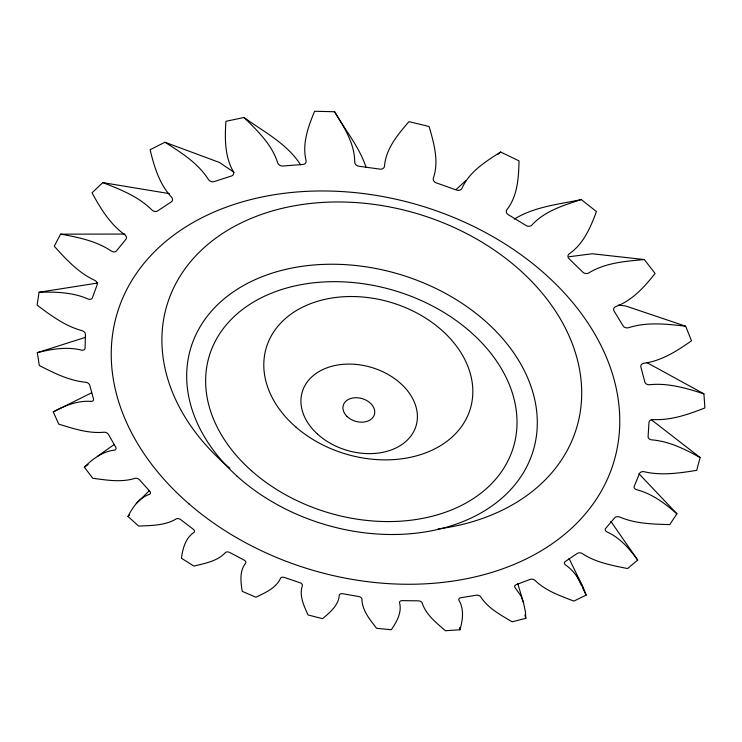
<?xml version="1.0" encoding="UTF-8"?>
<svg xmlns="http://www.w3.org/2000/svg" width="742" height="742" viewBox="0 0 742 742"><rect width="100%" height="100%" fill="white"/><g stroke="black" fill="none" stroke-linecap="round" stroke-linejoin="round"><path stroke-width="1.11" d="M97.462 283.064L39.085 292.246L37.1 305.11C50.846 315.461 65.194 326.137 82.056 330.672A3.831 2.671 27.6 0 1 85.432 334.494L85.08 348.081A3.793 2.634 27.2 0 1 81.592 350.113C66.984 346.486 51.662 349.037 37.313 352.663L39.317 365.537C53.962 372.92 69.127 380.767 85.71 382.232A3.701 2.514 26.1 0 1 89.773 385.348L93.446 398.751A3.664 2.476 25.7 0 1 90.997 401.376C77.66 400.439 64.767 405.624 53.266 411.893L58.739 424.127C73.356 428.616 88.548 433.718 104.038 432.215A3.58 2.384 24.4 0 1 108.517 434.562L115.696 447.12A3.543 2.356 24 0 1 114.314 450.153C102.535 451.526 92.527 459.001 84.384 467.172L92.759 478.284C106.635 480.083 121.28 482.634 134.933 478.367A3.478 2.272 22.7 0 1 139.589 479.907L149.68 491.13A3.45 2.254 22.2 0 1 149.374 494.376C139.208 497.836 132.577 507.24 127.986 516.46L138.671 526.078C151.285 525.466 165.002 525.651 176.151 518.927A3.395 2.198 20.9 0 1 180.77 519.669L193.18 529.167A3.376 2.18 20.4 0 1 193.885 532.478C185.426 538.052 182.727 548.774 181.419 558.234L193.894 566.081C204.885 563.382 217.397 561.249 225.429 552.577A3.348 2.143 19.1 0 1 229.816 552.54L243.96 560.006A3.33 2.143 18.6 0 1 245.611 563.234C239.286 571.062 240.723 582.099 242.217 591.355L255.953 597.227C265.135 592.747 276.107 588.165 280.541 578.268A3.32 2.124 17.3 0 1 284.548 577.489L299.842 582.711A3.32 2.124 16.8 0 1 302.365 585.707C298.924 595.613 304.034 605.991 308.023 614.942L322.529 618.68C329.838 612.577 338.575 605.398 339.307 595.205A3.32 2.124 15.5 0 1 342.785 593.739L358.646 596.512A3.33 2.133 15 0 1 361.948 599.174C362.04 610.462 370.072 619.718 376.537 628.279L391.322 629.745C396.599 621.981 402.127 612.438 399.558 602.736A3.358 2.152 13.7 0 1 402.35 600.64L418.182 600.834A3.367 2.17 13.2 0 1 422.161 603.023C425.973 614.821 436.426 622.835 445.404 630.737L459.947 629.791C462.702 620.331 464.325 609.247 458.983 600.361A3.413 2.217 11.9 0 1 460.967 597.718L476.141 595.232A3.432 2.235 11.4 0 1 480.668 596.828C488.06 608.31 500.692 614.97 512.11 621.787L525.846 618.355L525.419 611.835L523.49 602.56L517.777 583.759M651.615 419.944L700.142 457.573L696.701 470.335C679.449 473.136 661.474 475.789 644.214 471.727A3.896 2.764 4.9 0 0 639.511 473.563L634.262 486.158A3.858 2.718 5.3 0 0 636.673 489.72C652.07 493.671 665.11 503.54 676.917 513.789L669.748 524.585C652.914 524.149 635.402 523.741 619.691 517.026A3.766 2.597 6.3 0 0 614.645 517.879L605.75 528.295A3.729 2.551 6.7 0 0 606.947 531.893C619.895 537.709 629.587 548.746 637.703 560.08L627.584 568.548C612.029 565.423 595.733 562.455 582.266 553.578A3.636 2.449 7.9 0 0 577.165 553.513L565.404 561.416A3.599 2.412 8.4 0 0 565.441 564.847C575.811 571.952 581.941 583.583 586.161 595.112L573.881 601.085C560.21 595.835 545.602 590.817 534.945 580.337A3.524 2.328 9.6 0 0 530.038 579.446L516.2 584.659A3.497 2.3 10.1 0 0 515.161 587.757L520.921 595.9L523.49 602.56M124.851 234.064L60.584 234.157L54.259 246.186C65.992 259.357 78.522 272.787 94.753 280.355A3.97 2.857 28.9 0 1 97.165 284.733L92.398 297.728A3.933 2.81 28.6 0 1 87.973 298.961C72.679 292.237 55.52 291.801 39.085 292.246M456.191 189.442L465.967 180.51M127.986 516.46L129.6 514.846M136.25 503.558L149.318 490.731M169.343 193.625L102.795 182.615L92.036 192.855C100.513 208.344 110.048 224.214 124.693 234.63A4.1 3.051 29.7 0 1 125.871 239.351L116.54 250.833A4.062 2.996 29.5 0 1 111.383 251.084C96.358 240.983 78.151 237.236 60.584 234.157M498.04 154.355L500.609 152.008L519.038 160.875C518.639 177.551 517.666 195.999 506.907 209.634A4.369 3.645 9.8 0 0 508.391 214.726L525.92 225.447A4.359 3.617 8.5 0 0 531.995 224.993C544.73 210.96 563.79 205.265 581.264 199.57L596.42 211.544C590.688 227.256 583.49 244.007 569.253 253.82A4.331 3.515 5.8 0 0 569.105 258.791L582.795 272.128A4.313 3.478 5.1 0 0 588.833 272.926C605.342 262.742 625.45 261.258 644.316 259.552L655.075 273.455C644.473 286.885 632.277 300.529 615.795 306.557A4.257 3.348 3.8 0 0 614.088 311.056L623.076 325.812A4.239 3.293 3.6 0 0 628.622 327.695C647.015 321.75 666.808 324.041 685.654 326.202L691.498 340.773C677.196 350.91 661.632 360.853 643.917 363.265A4.155 3.153 3.4 0 0 640.884 367.012L644.854 382.009A4.127 3.098 3.4 0 0 649.547 384.727C668.097 382.751 686.452 388.252 703.926 393.835L704.9 407.942C688.409 414.37 670.991 420.538 653.025 419.555A4.035 2.949 3.9 0 0 648.99 422.383L648.1 436.584A3.998 2.903 4.1 0 0 651.708 439.858C669.098 441.23 685.107 449.253 700.142 457.573M84.384 467.172L88.14 464.501M97.369 456.432L114.231 444.467M500.609 152.008C485.834 161.468 469.361 171.606 462.006 188.273A4.378 3.691 14.1 0 1 456.404 190.017L436.398 182.912A4.378 3.701 15.8 0 1 433.356 178.099C439.227 161.227 433.847 142.983 429.099 126.511L408.972 121.632C397.953 134.385 385.849 148.669 384.504 166.189A4.378 3.682 20.5 0 1 379.848 169.12L359.045 166.264A4.369 3.664 22.1 0 1 354.713 162.099C354.722 143.512 344.028 127.04 334.605 111.745L314.617 111.263C308.218 126.622 301.929 143.818 306.084 160.587A4.35 3.589 25.6 0 1 302.736 164.474L282.887 166.013A4.341 3.552 26.6 0 1 277.666 162.813C271.943 144.458 257.353 130.657 244.053 117.496L225.939 121.289C224.78 138.142 224.64 156.367 233.257 171.476A4.304 3.441 28.6 0 1 231.43 175.993L214.095 181.605A4.276 3.385 29.1 0 1 208.456 179.545C198.086 163.101 181.02 152.462 164.956 142.251L150.097 149.717C154.141 166.579 159.428 184.183 171.523 197.14A4.211 3.256 29.7 0 1 171.254 201.926L157.582 210.932A4.183 3.2 29.8 0 1 151.989 210.06C138.522 196.565 120.278 189.349 102.795 182.615M514.308 219.122C534.463 206.591 558.587 204.421 581.264 199.57M53.266 411.893L91.646 392.796M37.313 352.663L85.655 337.285M569.105 256.751L592.199 253.764L644.316 259.552M618.244 305.092L625.71 305.982L685.654 326.202M164.956 142.251L219.502 162.489L234.138 172.385M646.774 362.541L703.926 393.835M244.053 117.496C263.864 131.965 287.061 143.484 300.575 164.845M638.918 473.702L676.917 513.789M610.861 521.357L637.703 560.08M334.605 111.745C345.188 130.202 359.425 146.972 366.094 167.46M569.012 558.383L583.546 588.332M576.673 575.486L581.672 585.818M582.665 587.887L586.161 595.112M524.854 615.035L525.846 618.355M459.66 627.519L459.947 629.791M229.862 468.248A213.817 159.428 16.6 0 1 243.218 221.923A213.817 159.428 16.6 0 1 556.973 313.393A213.817 159.428 16.6 0 1 438.086 528.953M188.987 503.892A259.208 190.1 16.6 0 0 612.261 466.82A259.208 190.1 16.6 0 0 295.26 192.132A259.208 190.1 16.6 0 0 188.987 503.892M317.335 433.94A59.388 43.24 16.6 0 0 415.168 428.449A59.388 43.24 16.6 0 0 345.002 364.201A59.388 43.24 16.6 0 0 317.335 433.94M296.095 427.253A106.486 79.097 16.6 0 0 469.853 410.233A106.486 79.097 16.6 0 0 338.973 297.115A106.486 79.097 16.6 0 0 296.095 427.253M251.38 470.66A158.751 115.873 16.6 0 0 511.767 452.063A158.751 115.873 16.6 0 0 320.822 282.155A158.751 115.873 16.6 0 0 251.38 470.66M237.013 476.123A178.739 130.555 16.6 0 0 530.938 457.332A178.739 130.555 16.6 0 0 318.04 264.671A178.739 130.555 16.6 0 0 237.013 476.123M346.931 416.336A16.222 11.807 16.6 0 0 373.931 415.789A16.222 11.807 16.6 0 0 355.668 397.721A16.222 11.807 16.6 0 0 346.931 416.336"/></g></svg>
